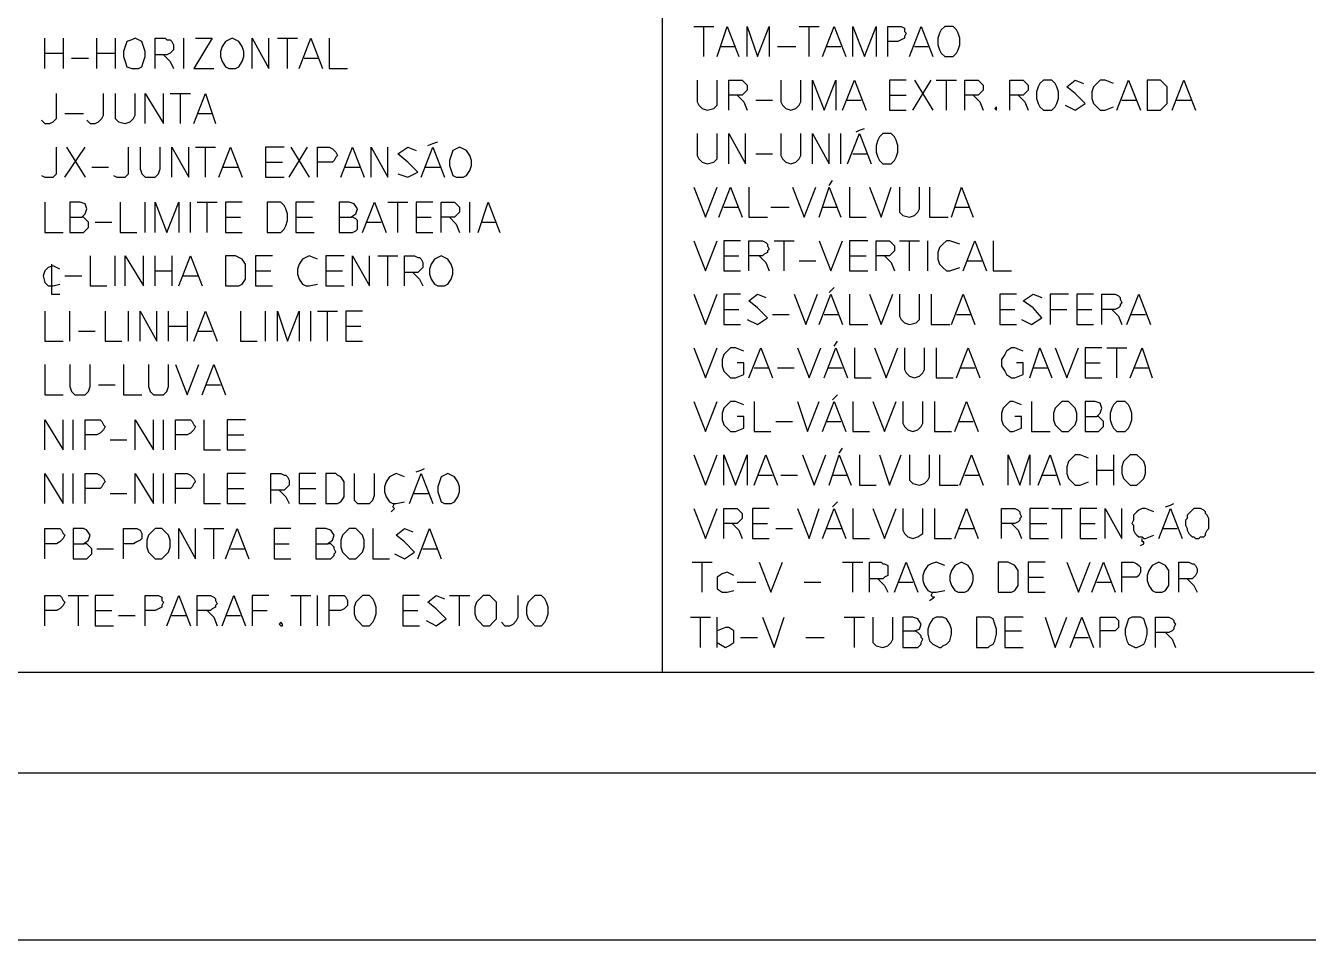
# Model space of a CAD drawing. Extents: x 0 to 608, y 0 to 422.
# Drawn here: x 65 to 141.6, y 0 to 54.7 of the extents above; entities that cross this region are included whole.
import ezdxf

# ---------------------------------------------------------------- set-up
doc = ezdxf.new("R2010")
doc.units = 0
doc.header["$MEASUREMENT"] = 0
doc.layers.add('GT_1', color=7, linetype='Continuous')

msp = doc.modelspace()

# ---------------------------------------------------------------- linework, layer by layer
at = {"linetype": 'Continuous'}
msp.add_line((592.85, 0), (2.13, 0), dxfattribs=at)
at = {"layer": 'GT_1', "flags": 128}
for points in [[(25, 10), (583.8, 10), (583.8, 409.8)], [(103, 101), (103, 16)], [(104.9, 54.6), (106.1, 54.6)], [(105.5, 52.8), (105.5, 54.6)], [(106.3, 52.8), (106.9, 54.6), (107.6, 52.8)], [(108.1, 52.8), (108.1, 54.6), (108.7, 52.8), (109.4, 54.6), (109.4, 52.8)], [(111.2, 54.6), (112.4, 54.6)], [(111.8, 52.8), (111.8, 54.6)], [(112.6, 52.8), (113.3, 54.6), (114, 52.8)], [(114.4, 52.8), (114.4, 54.6), (115.1, 52.8), (115.8, 54.6), (115.8, 52.8)], [(116.5, 52.8), (116.5, 54.6), (117.1, 54.6), (117.2, 54.6), (117.3, 54.6), (117.5, 54.5), (117.5, 54.3), (117.6, 54.2), (117.5, 54), (117.5, 53.9), (117.3, 53.8), (117.1, 53.7), (116.5, 53.7)], [(117.8, 52.8), (118.5, 54.6), (119.2, 52.8)], [(120.3, 52.8), (120.4, 52.8), (120.6, 53), (120.7, 53.2), (120.8, 53.5), (120.8, 53.9), (120.7, 54.2), (120.6, 54.4), (120.4, 54.6), (120.2, 54.6), (119.9, 54.6), (119.7, 54.4), (119.6, 54.2), (119.5, 53.9), (119.5, 53.5), (119.6, 53.2), (119.7, 53), (119.9, 52.8), (120.2, 52.8), (120.3, 52.8)], [(66.1, 52.1), (66.1, 53.9)], [(67.2, 53.9), (67.2, 52.1)], [(69.2, 52.1), (69.2, 53.9)], [(70.3, 53.9), (70.3, 52.1)], [(71.6, 52.1), (71.7, 52.1), (71.9, 52.2), (72, 52.5), (72.1, 52.8), (72.1, 53.1), (72, 53.4), (71.9, 53.7), (71.7, 53.8), (71.5, 53.9), (71.3, 53.8), (71, 53.7), (70.9, 53.4), (70.8, 53.1), (70.8, 52.8), (70.9, 52.5), (71, 52.2), (71.3, 52.1), (71.5, 52.1), (71.6, 52.1)], [(72.7, 52.1), (72.7, 53.9), (73.3, 53.9), (73.4, 53.8), (73.6, 53.8), (73.7, 53.7), (73.8, 53.5), (73.8, 53.4), (73.8, 53.2), (73.7, 53.1), (73.6, 53), (73.4, 52.9), (73.3, 52.9), (72.7, 52.9)], [(74.4, 52.1), (74.4, 53.9)], [(75.1, 53.9), (76.1, 53.9), (75, 52.1), (76.2, 52.1)], [(77.4, 52.1), (77.5, 52.1), (77.7, 52.2), (77.9, 52.5), (78, 52.8), (78, 53.1), (77.9, 53.4), (77.7, 53.7), (77.5, 53.8), (77.3, 53.9), (77.1, 53.8), (76.9, 53.7), (76.7, 53.4), (76.6, 53.1), (76.6, 52.8), (76.7, 52.5), (76.9, 52.2), (77.1, 52.1), (77.3, 52.1), (77.4, 52.1)], [(78.5, 52.1), (78.5, 53.9), (79.5, 52.1), (79.5, 53.9)], [(80, 53.9), (81.2, 53.9)], [(80.6, 52.1), (80.6, 53.9)], [(81.3, 52.1), (82, 53.9), (82.7, 52.1)], [(83.1, 53.9), (83.1, 52.1), (84.2, 52.1)], [(66.1, 53), (67.2, 53)], [(69.2, 53), (70.3, 53)], [(106.5, 53.4), (107.4, 53.4)], [(109.9, 53.4), (111, 53.4)], [(112.8, 53.4), (113.7, 53.4)], [(118.1, 53.4), (119, 53.4)], [(67.7, 52.7), (68.7, 52.7)], [(73.2, 52.9), (73.6, 52.5), (73.8, 52.1)], [(81.6, 52.7), (82.5, 52.7)], [(105.1, 51.4), (105.1, 50.1), (105.2, 49.9), (105.4, 49.7), (105.7, 49.6), (106.1, 49.7), (106.3, 49.9), (106.3, 50.1), (106.3, 51.4)], [(107, 49.6), (107, 51.4), (107.6, 51.4), (107.7, 51.4), (107.8, 51.4), (107.9, 51.3), (108, 51.2), (108.1, 51.1), (108.1, 50.9), (108.1, 50.8), (108, 50.7), (107.9, 50.6), (107.8, 50.5), (107.6, 50.5), (107, 50.5)], [(110.1, 51.4), (110.1, 50.1), (110.2, 49.9), (110.4, 49.7), (110.7, 49.6), (111, 49.7), (111.2, 49.9), (111.3, 50.1), (111.3, 51.4)], [(112, 49.6), (112, 51.4), (112.7, 49.6), (113.4, 51.4), (113.4, 49.6)], [(113.8, 49.6), (114.5, 51.4), (115.2, 49.6)], [(117.6, 51.4), (116.6, 51.4), (116.6, 49.6), (117.6, 49.6)], [(118, 49.6), (119.1, 51.4)], [(118.1, 51.4), (119.2, 49.6)], [(119.4, 51.4), (120.6, 51.4)], [(120, 49.6), (120, 51.4)], [(121.1, 49.6), (121.1, 51.4), (121.7, 51.4), (121.9, 51.4), (122, 51.3), (122.1, 51.2), (122.2, 51.1), (122.2, 50.9), (122.2, 50.8), (122.1, 50.7), (122, 50.6), (121.9, 50.5), (121.7, 50.5), (121.1, 50.5)], [(123.8, 49.6), (123.8, 51.4), (124.4, 51.4), (124.5, 51.4), (124.6, 51.4), (124.7, 51.3), (124.8, 51.2), (124.9, 51.1), (124.9, 50.9), (124.9, 50.8), (124.8, 50.7), (124.7, 50.6), (124.6, 50.5), (124.4, 50.5), (123.8, 50.5)], [(126.1, 49.6), (126.3, 49.6), (126.5, 49.8), (126.6, 50), (126.7, 50.3), (126.7, 50.7), (126.6, 51), (126.5, 51.2), (126.3, 51.4), (126, 51.4), (125.8, 51.4), (125.6, 51.2), (125.5, 51), (125.4, 50.7), (125.4, 50.3), (125.5, 50), (125.6, 49.8), (125.8, 49.6), (126, 49.6), (126.1, 49.6)], [(127.1, 49.9), (127.7, 49.6), (128.3, 50), (127.7, 50.6), (127.2, 51), (127.7, 51.4), (128.2, 51.2)], [(130, 51.2), (129.5, 51.4), (129.2, 51.4), (129, 51.2), (128.8, 51), (128.7, 50.7), (128.7, 50.3), (128.8, 50), (129, 49.8), (129.2, 49.6), (129.5, 49.6), (130, 49.8)], [(130.2, 49.6), (130.9, 51.4), (131.6, 49.6)], [(132.7, 49.6), (132.8, 49.6), (133, 49.8), (133.2, 50), (133.2, 50.3), (133.2, 50.7), (133.2, 51), (133, 51.2), (132.8, 51.4), (132.6, 51.4), (132, 51.4), (132, 49.6), (132.6, 49.6), (132.7, 49.6)], [(133.5, 49.6), (134.2, 51.4), (134.9, 49.6)], [(65.9, 49), (66.1, 48.8), (66.4, 48.8), (66.6, 48.9), (66.8, 49.1), (66.8, 49.3), (66.8, 50.6)], [(68.6, 49), (68.8, 48.8), (69.1, 48.8), (69.3, 48.9), (69.5, 49.1), (69.6, 49.3), (69.6, 50.6)], [(70.3, 50.6), (70.3, 49.3), (70.3, 49.1), (70.5, 48.9), (70.9, 48.8), (71.2, 48.9), (71.4, 49.1), (71.5, 49.3), (71.5, 50.6)], [(72.1, 48.8), (72.1, 50.6), (73.2, 48.8), (73.2, 50.6)], [(73.6, 50.6), (74.8, 50.6)], [(74.2, 48.8), (74.2, 50.6)], [(75, 48.8), (75.7, 50.6), (76.3, 48.8)], [(107.5, 50.5), (107.9, 50.1), (108.1, 49.6)], [(108.6, 50.2), (109.6, 50.2)], [(114, 50.2), (114.9, 50.2)], [(116.6, 50.5), (117.6, 50.5)], [(121.6, 50.5), (122, 50.1), (122.2, 49.6)], [(124.3, 50.5), (124.7, 50.1), (124.9, 49.6)], [(130.5, 50.2), (131.4, 50.2)], [(133.7, 50.2), (134.7, 50.2)], [(67.3, 49.4), (68.4, 49.4)], [(75.2, 49.4), (76.1, 49.4)], [(123, 49.6), (123, 49.7), (123, 49.8), (122.9, 49.7), (123, 49.6)], [(114.6, 48.3), (114.8, 48.4), (115.1, 48.5)], [(89, 47.5), (89.3, 47.6), (89.6, 47.7)], [(105.1, 48.2), (105.1, 46.9), (105.2, 46.7), (105.4, 46.5), (105.7, 46.4), (106.1, 46.5), (106.3, 46.7), (106.3, 46.9), (106.3, 48.2)], [(107, 46.4), (107, 48.2), (108, 46.4), (108, 48.2)], [(110.1, 48.2), (110.1, 46.9), (110.2, 46.7), (110.4, 46.5), (110.7, 46.4), (111, 46.5), (111.2, 46.7), (111.3, 46.9), (111.3, 48.2)], [(112, 46.4), (112, 48.2), (113, 46.4), (113, 48.2)], [(113.7, 46.4), (113.7, 48.2)], [(114.1, 46.4), (114.8, 48.2), (115.5, 46.4)], [(116.5, 46.4), (116.7, 46.4), (116.9, 46.6), (117, 46.8), (117.1, 47.1), (117.1, 47.5), (117, 47.8), (116.9, 48), (116.7, 48.2), (116.4, 48.2), (116.2, 48.2), (116, 48), (115.9, 47.8), (115.8, 47.5), (115.8, 47.1), (115.9, 46.8), (116, 46.6), (116.2, 46.4), (116.4, 46.4), (116.5, 46.4)], [(65.9, 45.7), (66.1, 45.6), (66.4, 45.6), (66.6, 45.6), (66.8, 45.8), (66.8, 46.1), (66.8, 47.4)], [(67.3, 45.6), (68.5, 47.4)], [(67.4, 47.4), (68.5, 45.6)], [(70.2, 45.7), (70.4, 45.6), (70.6, 45.6), (70.9, 45.6), (71.1, 45.8), (71.1, 46.1), (71.1, 47.4)], [(71.8, 47.4), (71.8, 46.1), (71.9, 45.8), (72.1, 45.6), (72.4, 45.6), (72.7, 45.6), (72.9, 45.8), (73, 46.1), (73, 47.4)], [(73.7, 45.6), (73.7, 47.4), (74.7, 45.6), (74.7, 47.4)], [(75.1, 47.4), (76.3, 47.4)], [(75.7, 45.6), (75.7, 47.4)], [(76.5, 45.6), (77.2, 47.4), (77.9, 45.6)], [(80.4, 47.4), (79.3, 47.4), (79.3, 45.6), (80.4, 45.6)], [(80.7, 45.6), (81.8, 47.4)], [(80.8, 47.4), (81.9, 45.6)], [(82.4, 45.6), (82.4, 47.4), (83.1, 47.4), (83.3, 47.3), (83.4, 47.2), (83.5, 47.1), (83.6, 46.9), (83.5, 46.8), (83.4, 46.6), (83.3, 46.5), (83.1, 46.5), (82.4, 46.5)], [(83.8, 45.6), (84.5, 47.4), (85.2, 45.6)], [(85.6, 45.6), (85.6, 47.4), (86.6, 45.6), (86.6, 47.4)], [(87.2, 45.8), (87.8, 45.6), (88.4, 45.9), (87.8, 46.5), (87.2, 47), (87.8, 47.4), (88.3, 47.2)], [(88.6, 45.6), (89.3, 47.4), (90, 45.6)], [(91, 45.6), (91.1, 45.6), (91.3, 45.7), (91.5, 46), (91.6, 46.3), (91.6, 46.6), (91.5, 46.9), (91.3, 47.2), (91.1, 47.3), (90.9, 47.4), (90.7, 47.3), (90.5, 47.2), (90.4, 46.9), (90.3, 46.6), (90.3, 46.3), (90.4, 46), (90.5, 45.7), (90.7, 45.6), (90.9, 45.6), (91, 45.6)], [(108.6, 47), (109.6, 47)], [(114.4, 47), (115.3, 47)], [(68.9, 46.2), (69.9, 46.2)], [(76.7, 46.2), (77.7, 46.2)], [(79.3, 46.5), (80.3, 46.5)], [(84, 46.2), (85, 46.2)], [(88.8, 46.2), (89.8, 46.2)], [(113, 45.1), (113.2, 45.4)], [(104.9, 45), (105.6, 43.2), (106.3, 45)], [(106.4, 43.2), (107.1, 45), (107.8, 43.2)], [(108.2, 45), (108.2, 43.2), (109.3, 43.2)], [(110.8, 45), (111.5, 43.2), (112.2, 45)], [(112.4, 43.2), (113, 45), (113.7, 43.2)], [(114.2, 45), (114.2, 43.2), (115.2, 43.2)], [(115.4, 45), (116.1, 43.2), (116.7, 45)], [(117.2, 45), (117.2, 43.7), (117.2, 43.5), (117.4, 43.3), (117.8, 43.2), (118.1, 43.3), (118.3, 43.5), (118.4, 43.7), (118.4, 45)], [(119, 45), (119, 43.2), (120.1, 43.2)], [(120.3, 43.2), (120.9, 45), (121.6, 43.2)], [(66.1, 44.1), (66.1, 42.3), (67.2, 42.3)], [(67.6, 43.2), (68.3, 43.2), (68.5, 43.4), (68.6, 43.7), (68.5, 44), (68.2, 44.1), (67.6, 44.1), (67.6, 42.3), (68.3, 42.3), (68.4, 42.3), (68.5, 42.4), (68.6, 42.5), (68.7, 42.6), (68.7, 42.7), (68.7, 42.9), (68.6, 43), (68.5, 43.1), (68.4, 43.2), (68.3, 43.2)], [(70.6, 44.1), (70.6, 42.3), (71.6, 42.3)], [(72.1, 42.3), (72.1, 44.1)], [(72.7, 42.3), (72.7, 44.1), (73.4, 42.3), (74.1, 44.1), (74.1, 42.3)], [(74.8, 42.3), (74.8, 44.1)], [(75.2, 44.1), (76.4, 44.1)], [(75.8, 42.3), (75.8, 44.1)], [(77.9, 44.1), (76.9, 44.1), (76.9, 42.3), (77.9, 42.3)], [(80.1, 42.3), (80.2, 42.3), (80.4, 42.5), (80.5, 42.7), (80.6, 43), (80.6, 43.4), (80.5, 43.7), (80.4, 43.9), (80.2, 44.1), (80, 44.1), (79.4, 44.1), (79.4, 42.3), (80, 42.3), (80.1, 42.3)], [(82.2, 44.1), (81.1, 44.1), (81.1, 42.3), (82.2, 42.3)], [(83.7, 43.2), (84.4, 43.2), (84.7, 43.4), (84.8, 43.7), (84.6, 44), (84.3, 44.1), (83.7, 44.1), (83.7, 42.3), (84.4, 42.3), (84.5, 42.3), (84.7, 42.4), (84.8, 42.5), (84.8, 42.6), (84.8, 42.7), (84.8, 42.9), (84.8, 43), (84.7, 43.1), (84.5, 43.2), (84.4, 43.2)], [(85.1, 42.3), (85.8, 44.1), (86.5, 42.3)], [(86.6, 44.1), (87.8, 44.1)], [(87.2, 42.3), (87.2, 44.1)], [(89.3, 44.1), (88.3, 44.1), (88.3, 42.3), (89.3, 42.3)], [(89.8, 42.3), (89.8, 44.1), (90.4, 44.1), (90.5, 44.1), (90.6, 44.1), (90.7, 44), (90.8, 43.9), (90.9, 43.8), (90.9, 43.6), (90.9, 43.5), (90.8, 43.4), (90.7, 43.3), (90.6, 43.2), (90.4, 43.2), (89.8, 43.2)], [(91.5, 42.3), (91.5, 44.1)], [(92, 42.3), (92.6, 44.1), (93.3, 42.3)], [(106.7, 43.8), (107.6, 43.8)], [(109.5, 43.8), (110.6, 43.8)], [(112.6, 43.8), (113.5, 43.8)], [(120.5, 43.8), (121.4, 43.8)], [(76.9, 43.2), (77.8, 43.2)], [(81.1, 43.2), (82.1, 43.2)], [(88.3, 43.2), (89.2, 43.2)], [(90.3, 43.2), (90.7, 42.8), (90.9, 42.3)], [(69.1, 42.9), (70.1, 42.9)], [(85.3, 42.9), (86.2, 42.9)], [(92.2, 42.9), (93.1, 42.9)], [(104.9, 41.8), (105.6, 40), (106.3, 41.8)], [(107.7, 41.8), (106.7, 41.8), (106.7, 40), (107.7, 40)], [(108.2, 40), (108.2, 41.8), (108.9, 41.8), (109, 41.8), (109.2, 41.7), (109.3, 41.6), (109.3, 41.5), (109.4, 41.3), (109.3, 41.2), (109.3, 41.1), (109.1, 41), (109, 40.9), (108.9, 40.9), (108.2, 40.9)], [(109.7, 41.8), (110.9, 41.8)], [(110.3, 40), (110.3, 41.8)], [(112.4, 41.8), (113.1, 40), (113.8, 41.8)], [(115.3, 41.8), (114.2, 41.8), (114.2, 40), (115.3, 40)], [(115.8, 40), (115.8, 41.8), (116.4, 41.8), (116.6, 41.8), (116.7, 41.7), (116.8, 41.6), (116.9, 41.5), (116.9, 41.3), (116.9, 41.2), (116.8, 41.1), (116.7, 41), (116.6, 40.9), (116.4, 40.9), (115.8, 40.9)], [(117.2, 41.8), (118.4, 41.8)], [(117.8, 40), (117.8, 41.8)], [(118.9, 40), (118.9, 41.8)], [(120.8, 41.6), (120.2, 41.8), (120, 41.8), (119.8, 41.6), (119.6, 41.4), (119.5, 41.1), (119.5, 40.7), (119.6, 40.4), (119.8, 40.2), (120, 40), (120.2, 40), (120.8, 40.2)], [(121, 40), (121.7, 41.8), (122.4, 40)], [(122.8, 41.8), (122.8, 40), (123.9, 40)], [(68.8, 40.9), (68.8, 39.1), (69.8, 39.1)], [(70.3, 39.1), (70.3, 40.9)], [(70.9, 39.1), (70.9, 40.9), (72, 39.1), (72, 40.9)], [(72.7, 39.1), (72.7, 40.9)], [(73.7, 40.9), (73.7, 39.1)], [(74.1, 39.1), (74.8, 40.9), (75.5, 39.1)], [(77.6, 39.1), (77.7, 39.1), (77.9, 39.2), (78.1, 39.5), (78.1, 39.8), (78.1, 40.1), (78.1, 40.4), (77.9, 40.7), (77.7, 40.8), (77.5, 40.9), (76.9, 40.9), (76.9, 39.1), (77.5, 39.1), (77.6, 39.1)], [(79.7, 40.9), (78.7, 40.9), (78.7, 39.1), (79.7, 39.1)], [(82.4, 40.7), (81.9, 40.9), (81.7, 40.8), (81.5, 40.7), (81.3, 40.4), (81.2, 40.1), (81.2, 39.8), (81.3, 39.5), (81.5, 39.2), (81.7, 39.1), (81.9, 39.1), (82.4, 39.2)], [(84, 40.9), (82.9, 40.9), (82.9, 39.1), (84, 39.1)], [(84.5, 39.1), (84.5, 40.9), (85.5, 39.1), (85.5, 40.9)], [(86, 40.9), (87.2, 40.9)], [(86.6, 39.1), (86.6, 40.9)], [(87.6, 39.1), (87.6, 40.9), (88.2, 40.9), (88.4, 40.8), (88.5, 40.8), (88.6, 40.7), (88.7, 40.5), (88.7, 40.4), (88.7, 40.2), (88.6, 40.1), (88.5, 40), (88.4, 39.9), (88.2, 39.9), (87.6, 39.9)], [(89.9, 39.1), (90, 39.1), (90.2, 39.2), (90.4, 39.5), (90.5, 39.8), (90.5, 40.1), (90.4, 40.4), (90.2, 40.7), (90, 40.8), (89.8, 40.9), (89.6, 40.8), (89.4, 40.7), (89.2, 40.4), (89.1, 40.1), (89.1, 39.8), (89.2, 39.5), (89.4, 39.2), (89.6, 39.1), (89.8, 39.1), (89.9, 39.1)], [(106.7, 40.9), (107.6, 40.9)], [(108.8, 40.9), (109.2, 40.5), (109.4, 40)], [(114.2, 40.9), (115.2, 40.9)], [(116.3, 40.9), (116.7, 40.5), (116.9, 40)], [(67, 40.1), (66.6, 40.3), (66.3, 40.2), (66.1, 40), (66, 39.7), (66.1, 39.3), (66.3, 39.1), (66.6, 39.1), (67, 39.2)], [(66.5, 40.4), (66.5, 38.6), (67, 38.6)], [(72.7, 40), (73.7, 40)], [(78.7, 40), (79.6, 40)], [(82.9, 40), (83.9, 40)], [(88.1, 39.9), (88.5, 39.5), (88.7, 39.1)], [(111.2, 40.6), (112.2, 40.6)], [(121.2, 40.6), (122.2, 40.6)], [(67.3, 39.7), (68.3, 39.7)], [(74.3, 39.7), (75.3, 39.7)], [(104.9, 38.6), (105.6, 36.8), (106.3, 38.6)], [(107.7, 38.6), (106.7, 38.6), (106.7, 36.8), (107.7, 36.8)], [(108.1, 37.1), (108.7, 36.8), (109.3, 37.2), (108.7, 37.8), (108.2, 38.2), (108.7, 38.6), (109.2, 38.4)], [(110.9, 38.6), (111.6, 36.8), (112.3, 38.6)], [(112.4, 36.8), (113.1, 38.6), (113.8, 36.8)], [(113, 38.7), (113.3, 39)], [(114.2, 38.6), (114.2, 36.8), (115.3, 36.8)], [(115.4, 38.6), (116.1, 36.8), (116.8, 38.6)], [(117.2, 38.6), (117.2, 37.3), (117.3, 37.1), (117.5, 36.9), (117.8, 36.8), (118.2, 36.9), (118.4, 37.1), (118.4, 37.3), (118.4, 38.6)], [(119.1, 38.6), (119.1, 36.8), (120.2, 36.8)], [(120.3, 36.8), (121, 38.6), (121.7, 36.8)], [(124.2, 38.6), (123.2, 38.6), (123.2, 36.8), (124.2, 36.8)], [(124.5, 37.1), (125.1, 36.8), (125.7, 37.2), (125.2, 37.8), (124.6, 38.2), (125.2, 38.6), (125.7, 38.4)], [(127.3, 38.6), (126.2, 38.6), (126.2, 36.8)], [(128.8, 38.6), (127.8, 38.6), (127.8, 36.8), (128.8, 36.8)], [(129.3, 36.8), (129.3, 38.6), (130, 38.6), (130.1, 38.6), (130.3, 38.5), (130.4, 38.4), (130.4, 38.3), (130.5, 38.1), (130.4, 38), (130.4, 37.9), (130.3, 37.8), (130.1, 37.7), (130, 37.7), (129.3, 37.7)], [(130.8, 36.8), (131.5, 38.6), (132.2, 36.8)], [(66.1, 37.6), (66.1, 35.8), (67.2, 35.8)], [(67.6, 35.8), (67.6, 37.6)], [(69.7, 37.6), (69.7, 35.8), (70.7, 35.8)], [(71.1, 35.8), (71.1, 37.6)], [(71.8, 35.8), (71.8, 37.6), (72.8, 35.8), (72.8, 37.6)], [(73.5, 35.8), (73.5, 37.6)], [(74.6, 37.6), (74.6, 35.8)], [(75, 35.8), (75.7, 37.6), (76.4, 35.8)], [(77.8, 37.6), (77.8, 35.8), (78.8, 35.8)], [(79.3, 35.8), (79.3, 37.6)], [(80, 35.8), (80, 37.6), (80.6, 35.8), (81.3, 37.6), (81.3, 35.8)], [(82, 35.8), (82, 37.6)], [(82.4, 37.6), (83.6, 37.6)], [(83, 35.8), (83, 37.6)], [(85.1, 37.6), (84.1, 37.6), (84.1, 35.8), (85.1, 35.8)], [(106.7, 37.7), (107.6, 37.7)], [(123.2, 37.7), (124.1, 37.7)], [(126.2, 37.7), (127.2, 37.7)], [(127.8, 37.7), (128.7, 37.7)], [(129.9, 37.7), (130.3, 37.3), (130.5, 36.8)], [(109.6, 37.4), (110.6, 37.4)], [(112.7, 37.4), (113.6, 37.4)], [(120.6, 37.4), (121.5, 37.4)], [(131, 37.4), (131.9, 37.4)], [(68.1, 36.4), (69.1, 36.4)], [(73.5, 36.7), (74.6, 36.7)], [(75.2, 36.4), (76.1, 36.4)], [(84.1, 36.7), (85, 36.7)], [(104.9, 35.4), (105.6, 33.6), (106.3, 35.4)], [(107.9, 35.2), (107.4, 35.4), (107.1, 35.4), (106.9, 35.2), (106.7, 35), (106.6, 34.7), (106.6, 34.3), (106.7, 34), (106.9, 33.8), (107.1, 33.6), (107.4, 33.6), (107.9, 33.8), (107.9, 34.5), (107.5, 34.5)], [(108.2, 33.6), (108.9, 35.4), (109.6, 33.6)], [(111.1, 35.4), (111.8, 33.6), (112.5, 35.4)], [(112.7, 33.6), (113.4, 35.4), (114.1, 33.6)], [(113.3, 35.5), (113.5, 35.8)], [(114.5, 35.4), (114.5, 33.6), (115.5, 33.6)], [(115.7, 35.4), (116.4, 33.6), (117.1, 35.4)], [(117.5, 35.4), (117.5, 34.1), (117.6, 33.9), (117.8, 33.7), (118.1, 33.6), (118.4, 33.7), (118.6, 33.9), (118.7, 34.1), (118.7, 35.4)], [(119.4, 35.4), (119.4, 33.6), (120.4, 33.6)], [(120.6, 33.6), (121.3, 35.4), (122, 33.6)], [(124.6, 35.2), (124.1, 35.4), (123.9, 35.4), (123.6, 35.2), (123.5, 35), (123.3, 34.7), (123.3, 34.3), (123.5, 34), (123.6, 33.8), (123.9, 33.6), (124.1, 33.6), (124.6, 33.8), (124.6, 34.5), (124.2, 34.5)], [(125, 33.6), (125.6, 35.4), (126.3, 33.6)], [(126.5, 35.4), (127.2, 33.6), (127.9, 35.4)], [(129.3, 35.4), (128.3, 35.4), (128.3, 33.6), (129.3, 33.6)], [(129.6, 35.4), (130.8, 35.4)], [(130.2, 33.6), (130.2, 35.4)], [(131, 33.6), (131.7, 35.4), (132.3, 33.6)], [(66.1, 34.4), (66.1, 32.6), (67.2, 32.6)], [(67.6, 34.4), (67.6, 33.1), (67.7, 32.8), (67.9, 32.6), (68.2, 32.6), (68.5, 32.6), (68.7, 32.8), (68.8, 33.1), (68.8, 34.4)], [(70.8, 34.4), (70.8, 32.6), (71.9, 32.6)], [(72.3, 34.4), (72.3, 33.1), (72.4, 32.8), (72.6, 32.6), (72.9, 32.6), (73.2, 32.6), (73.4, 32.8), (73.5, 33.1), (73.5, 34.4)], [(73.9, 34.4), (74.6, 32.6), (75.3, 34.4)], [(75.5, 32.6), (76.2, 34.4), (76.9, 32.6)], [(108.5, 34.2), (109.4, 34.2)], [(109.9, 34.2), (110.9, 34.2)], [(112.9, 34.2), (113.8, 34.2)], [(120.8, 34.2), (121.7, 34.2)], [(125.2, 34.2), (126.1, 34.2)], [(128.3, 34.5), (129.2, 34.5)], [(131.2, 34.2), (132.1, 34.2)], [(69.3, 33.2), (70.3, 33.2)], [(75.7, 33.2), (76.6, 33.2)], [(113.2, 32.3), (113.5, 32.6)], [(104.9, 32.2), (105.6, 30.4), (106.3, 32.2)], [(107.9, 32), (107.4, 32.2), (107.1, 32.2), (106.9, 32), (106.7, 31.8), (106.6, 31.5), (106.6, 31.1), (106.7, 30.8), (106.9, 30.6), (107.1, 30.4), (107.4, 30.4), (107.9, 30.6), (107.9, 31.3), (107.5, 31.3)], [(108.5, 32.2), (108.5, 30.4), (109.5, 30.4)], [(111.1, 32.2), (111.7, 30.4), (112.4, 32.2)], [(112.6, 30.4), (113.3, 32.2), (114, 30.4)], [(114.4, 32.2), (114.4, 30.4), (115.4, 30.4)], [(115.6, 32.2), (116.3, 30.4), (117, 32.2)], [(117.4, 32.2), (117.4, 30.9), (117.5, 30.7), (117.7, 30.5), (118, 30.4), (118.3, 30.5), (118.5, 30.7), (118.6, 30.9), (118.6, 32.2)], [(119.3, 32.2), (119.3, 30.4), (120.3, 30.4)], [(120.5, 30.4), (121.2, 32.2), (121.9, 30.4)], [(124.5, 32), (124, 32.2), (123.8, 32.2), (123.6, 32), (123.4, 31.8), (123.3, 31.5), (123.3, 31.1), (123.4, 30.8), (123.6, 30.6), (123.8, 30.4), (124, 30.4), (124.5, 30.6), (124.5, 31.3), (124.1, 31.3)], [(125.1, 32.2), (125.1, 30.4), (126.2, 30.4)], [(127.2, 30.4), (127.3, 30.4), (127.5, 30.6), (127.7, 30.8), (127.8, 31.1), (127.8, 31.5), (127.7, 31.8), (127.5, 32), (127.3, 32.2), (127.1, 32.2), (126.9, 32.2), (126.7, 32), (126.5, 31.8), (126.4, 31.5), (126.4, 31.1), (126.5, 30.8), (126.7, 30.6), (126.9, 30.4), (127.1, 30.4), (127.2, 30.4)], [(128.3, 31.3), (129, 31.3), (129.2, 31.5), (129.3, 31.8), (129.2, 32.1), (128.9, 32.2), (128.3, 32.2), (128.3, 30.4), (129, 30.4), (129.1, 30.4), (129.2, 30.5), (129.3, 30.6), (129.4, 30.7), (129.4, 30.8), (129.4, 31), (129.3, 31.1), (129.2, 31.2), (129.1, 31.3), (129, 31.3)], [(130.5, 30.4), (130.7, 30.4), (130.9, 30.6), (131, 30.8), (131.1, 31.1), (131.1, 31.5), (131, 31.8), (130.9, 32), (130.7, 32.2), (130.4, 32.2), (130.2, 32.2), (130, 32), (129.9, 31.8), (129.8, 31.5), (129.8, 31.1), (129.9, 30.8), (130, 30.6), (130.2, 30.4), (130.4, 30.4), (130.5, 30.4)], [(66.1, 29.3), (66.1, 31.1), (67.2, 29.3), (67.2, 31.1)], [(67.8, 29.3), (67.8, 31.1)], [(68.5, 29.3), (68.5, 31.1), (69.2, 31.1), (69.4, 31.1), (69.5, 31), (69.6, 30.8), (69.7, 30.7), (69.6, 30.5), (69.5, 30.4), (69.4, 30.3), (69.2, 30.2), (68.5, 30.2)], [(71.5, 29.3), (71.5, 31.1), (72.6, 29.3), (72.6, 31.1)], [(73.2, 29.3), (73.2, 31.1)], [(73.9, 29.3), (73.9, 31.1), (74.6, 31.1), (74.8, 31.1), (74.9, 31), (75, 30.8), (75.1, 30.7), (75, 30.5), (74.9, 30.4), (74.8, 30.3), (74.6, 30.2), (73.9, 30.2)], [(75.6, 31.1), (75.6, 29.3), (76.6, 29.3)], [(78.1, 31.1), (77, 31.1), (77, 29.3), (78.1, 29.3)], [(109.8, 31), (110.8, 31)], [(112.8, 31), (113.7, 31)], [(120.7, 31), (121.6, 31)], [(77, 30.2), (78, 30.2)], [(70, 29.9), (71, 29.9)], [(113.6, 29.1), (113.8, 29.4)], [(104.9, 29), (105.6, 27.2), (106.3, 29)], [(106.7, 27.2), (106.7, 29), (107.4, 27.2), (108.1, 29), (108.1, 27.2)], [(108.5, 27.2), (109.2, 29), (109.9, 27.2)], [(111.4, 29), (112.1, 27.2), (112.8, 29)], [(113, 27.2), (113.6, 29), (114.3, 27.2)], [(114.8, 29), (114.8, 27.2), (115.8, 27.2)], [(116, 29), (116.6, 27.2), (117.3, 29)], [(117.8, 29), (117.8, 27.7), (117.8, 27.5), (118, 27.3), (118.4, 27.2), (118.7, 27.3), (118.9, 27.5), (119, 27.7), (119, 29)], [(119.6, 29), (119.6, 27.2), (120.7, 27.2)], [(120.8, 27.2), (121.5, 29), (122.2, 27.2)], [(123.7, 27.2), (123.7, 29), (124.4, 27.2), (125, 29), (125, 27.2)], [(125.5, 27.2), (126.2, 29), (126.8, 27.2)], [(128.5, 28.8), (128, 29), (127.7, 29), (127.5, 28.8), (127.3, 28.6), (127.2, 28.3), (127.2, 27.9), (127.3, 27.6), (127.5, 27.4), (127.7, 27.2), (128, 27.2), (128.5, 27.4)], [(129, 27.2), (129, 29)], [(130, 29), (130, 27.2)], [(131.3, 27.2), (131.4, 27.2), (131.6, 27.4), (131.8, 27.6), (131.9, 27.9), (131.9, 28.3), (131.8, 28.6), (131.6, 28.8), (131.4, 29), (131.2, 29), (131, 29), (130.8, 28.8), (130.6, 28.6), (130.5, 28.3), (130.5, 27.9), (130.6, 27.6), (130.8, 27.4), (131, 27.2), (131.2, 27.2), (131.3, 27.2)], [(66.1, 26.1), (66.1, 27.9), (67.2, 26.1), (67.2, 27.9)], [(67.8, 26.1), (67.8, 27.9)], [(68.5, 26.1), (68.5, 27.9), (69.2, 27.9), (69.4, 27.8), (69.5, 27.7), (69.6, 27.6), (69.7, 27.4), (69.6, 27.3), (69.5, 27.1), (69.4, 27), (69.2, 27), (68.5, 27)], [(71.5, 26.1), (71.5, 27.9), (72.6, 26.1), (72.6, 27.9)], [(73.2, 26.1), (73.2, 27.9)], [(73.9, 26.1), (73.9, 27.9), (74.6, 27.9), (74.8, 27.8), (74.9, 27.7), (75, 27.6), (75.1, 27.4), (75, 27.3), (74.9, 27.1), (74.8, 27), (74.6, 27), (73.9, 27)], [(75.6, 27.9), (75.6, 26.1), (76.6, 26.1)], [(78.1, 27.9), (77, 27.9), (77, 26.1), (78.1, 26.1)], [(79.6, 26.1), (79.6, 27.9), (80.2, 27.9), (80.4, 27.8), (80.5, 27.8), (80.6, 27.7), (80.7, 27.5), (80.7, 27.4), (80.7, 27.2), (80.6, 27.1), (80.5, 27), (80.4, 26.9), (80.2, 26.9), (79.6, 26.9)], [(82.3, 27.9), (81.3, 27.9), (81.3, 26.1), (82.3, 26.1)], [(83.6, 26.1), (83.8, 26.2), (84, 26.5), (84, 26.8), (84, 27.1), (84, 27.4), (83.8, 27.7), (83.6, 27.8), (83.5, 27.9), (82.9, 27.9), (82.9, 26.1), (83.5, 26.1), (83.6, 26.1)], [(84.6, 27.9), (84.6, 26.6), (84.6, 26.3), (84.8, 26.1), (85.2, 26.1), (85.5, 26.1), (85.7, 26.3), (85.8, 26.6), (85.8, 27.9)], [(87.6, 27.7), (87.1, 27.9), (86.9, 27.8), (86.7, 27.7), (86.5, 27.4), (86.4, 27.1), (86.4, 26.8), (86.5, 26.5), (86.7, 26.2), (86.9, 26.1), (87.1, 26.1), (87.6, 26.2)], [(87.9, 26.1), (88.6, 27.9), (89.3, 26.1)], [(88.3, 28), (88.6, 28.1), (88.8, 28.2)], [(90.3, 26.1), (90.4, 26.1), (90.6, 26.2), (90.8, 26.5), (90.9, 26.8), (90.9, 27.1), (90.8, 27.4), (90.6, 27.7), (90.4, 27.8), (90.2, 27.9), (90, 27.8), (89.8, 27.7), (89.7, 27.4), (89.6, 27.1), (89.6, 26.8), (89.7, 26.5), (89.8, 26.2), (90, 26.1), (90.2, 26.1), (90.3, 26.1)], [(108.7, 27.8), (109.6, 27.8)], [(110.1, 27.8), (111.1, 27.8)], [(113.2, 27.8), (114.1, 27.8)], [(121.1, 27.8), (122, 27.8)], [(125.7, 27.8), (126.6, 27.8)], [(129, 28.1), (130, 28.1)], [(77, 27), (78, 27)], [(80.1, 26.9), (80.5, 26.5), (80.7, 26.1)], [(81.3, 27), (82.3, 27)], [(70, 26.7), (71, 26.7)], [(86.8, 25.6), (87, 25.8), (86.9, 25.9), (87, 26.1)], [(88.1, 26.7), (89.1, 26.7)], [(113.2, 25.9), (113.5, 26.2)], [(133.1, 25.9), (133.4, 26), (133.6, 26.1)], [(104.9, 25.8), (105.6, 24), (106.3, 25.8)], [(106.7, 24), (106.7, 25.8), (107.3, 25.8), (107.5, 25.8), (107.6, 25.7), (107.7, 25.6), (107.8, 25.5), (107.8, 25.3), (107.8, 25.2), (107.7, 25.1), (107.6, 25), (107.5, 24.9), (107.3, 24.9), (106.7, 24.9)], [(109.4, 25.8), (108.4, 25.8), (108.4, 24), (109.4, 24)], [(111.1, 25.8), (111.8, 24), (112.4, 25.8)], [(112.6, 24), (113.3, 25.8), (114, 24)], [(114.4, 25.8), (114.4, 24), (115.4, 24)], [(115.6, 25.8), (116.3, 24), (117, 25.8)], [(117.4, 25.8), (117.4, 24.5), (117.5, 24.3), (117.7, 24.1), (118, 24), (118.3, 24.1), (118.6, 24.3), (118.6, 24.5), (118.6, 25.8)], [(119.3, 25.8), (119.3, 24), (120.3, 24)], [(120.5, 24), (121.2, 25.8), (121.9, 24)], [(123.3, 24), (123.3, 25.8), (124, 25.8), (124.1, 25.8), (124.3, 25.7), (124.4, 25.6), (124.4, 25.5), (124.5, 25.3), (124.4, 25.2), (124.4, 25.1), (124.3, 25), (124.1, 24.9), (124, 24.9), (123.3, 24.9)], [(126.1, 25.8), (125, 25.8), (125, 24), (126.1, 24)], [(126.3, 25.8), (127.5, 25.8)], [(126.9, 24), (126.9, 25.8)], [(129, 25.8), (128, 25.8), (128, 24), (129, 24)], [(129.5, 24), (129.5, 25.8), (130.5, 24), (130.5, 25.8)], [(132.4, 25.6), (131.9, 25.8), (131.8, 25.8), (131.7, 25.8), (131.5, 25.7), (131.4, 25.6), (131.3, 25.5), (131.2, 25.4), (131.2, 25.2), (131.2, 25.1), (131.1, 24.9), (131.2, 24.8), (131.2, 24.6), (131.2, 24.5), (131.3, 24.3), (131.4, 24.2), (131.5, 24.1), (131.7, 24.1), (131.8, 24), (131.9, 24), (132.4, 24.2)], [(132.7, 24), (133.4, 25.8), (134.1, 24)], [(135, 24), (135.1, 24), (135.2, 24.1), (135.4, 24.1), (135.5, 24.2), (135.5, 24.3), (135.6, 24.5), (135.7, 24.6), (135.7, 24.8), (135.7, 24.9), (135.7, 25.1), (135.7, 25.2), (135.6, 25.4), (135.5, 25.5), (135.5, 25.6), (135.4, 25.7), (135.2, 25.8), (135.1, 25.8), (135, 25.8), (134.9, 25.8), (134.8, 25.8), (134.7, 25.7), (134.6, 25.6), (134.5, 25.5), (134.4, 25.4), (134.4, 25.2), (134.3, 25.1), (134.3, 24.9), (134.3, 24.8), (134.4, 24.6), (134.4, 24.5), (134.5, 24.3), (134.6, 24.2), (134.7, 24.1), (134.8, 24.1), (134.9, 24), (135, 24)], [(66.1, 22.8), (66.1, 24.6), (66.8, 24.6), (67, 24.6), (67.1, 24.5), (67.2, 24.3), (67.3, 24.2), (67.2, 24), (67.1, 23.9), (67, 23.8), (66.8, 23.7), (66.1, 23.7)], [(67.8, 23.7), (68.4, 23.7), (68.7, 23.9), (68.8, 24.2), (68.6, 24.5), (68.4, 24.6), (67.8, 24.6), (67.8, 22.8), (68.4, 22.8), (68.5, 22.8), (68.6, 22.8), (68.7, 22.9), (68.8, 23), (68.9, 23.1), (68.9, 23.2), (68.9, 23.4), (68.8, 23.5), (68.7, 23.6), (68.6, 23.7), (68.4, 23.7)], [(70.8, 22.8), (70.8, 24.6), (71.4, 24.6), (71.5, 24.6), (71.6, 24.6), (71.8, 24.5), (71.9, 24.3), (71.9, 24.2), (71.9, 24), (71.8, 23.9), (71.6, 23.8), (71.4, 23.7), (70.8, 23.7)], [(73, 22.8), (73.1, 22.8), (73.3, 23), (73.5, 23.2), (73.6, 23.5), (73.6, 23.9), (73.5, 24.2), (73.3, 24.4), (73.1, 24.6), (72.9, 24.6), (72.7, 24.6), (72.5, 24.4), (72.3, 24.2), (72.2, 23.9), (72.2, 23.5), (72.3, 23.2), (72.5, 23), (72.7, 22.8), (72.9, 22.8), (73, 22.8)], [(74.1, 22.8), (74.1, 24.6), (75.1, 22.8), (75.1, 24.6)], [(75.6, 24.6), (76.8, 24.6)], [(76.2, 22.8), (76.2, 24.6)], [(76.9, 22.8), (77.6, 24.6), (78.3, 22.8)], [(80.8, 24.6), (79.8, 24.6), (79.8, 22.8), (80.8, 22.8)], [(82.3, 23.7), (83, 23.7), (83.3, 23.9), (83.4, 24.2), (83.2, 24.5), (82.9, 24.6), (82.3, 24.6), (82.3, 22.8), (83, 22.8), (83.2, 22.8), (83.3, 22.9), (83.4, 23), (83.4, 23.1), (83.5, 23.2), (83.4, 23.4), (83.4, 23.5), (83.3, 23.6), (83.2, 23.7), (83, 23.7)], [(84.6, 22.8), (84.7, 22.8), (84.9, 23), (85.1, 23.2), (85.2, 23.5), (85.2, 23.9), (85.1, 24.2), (84.9, 24.4), (84.7, 24.6), (84.5, 24.6), (84.3, 24.6), (84.1, 24.4), (83.9, 24.2), (83.8, 23.9), (83.8, 23.5), (83.9, 23.2), (84.1, 23), (84.3, 22.8), (84.5, 22.8), (84.6, 22.8)], [(85.7, 24.6), (85.7, 22.8), (86.7, 22.8)], [(87, 23.1), (87.6, 22.8), (88.2, 23.2), (87.6, 23.8), (87.1, 24.2), (87.6, 24.6), (88.1, 24.4)], [(88.4, 22.8), (89.1, 24.6), (89.8, 22.8)], [(107.2, 24.9), (107.6, 24.5), (107.8, 24)], [(108.4, 24.9), (109.3, 24.9)], [(109.8, 24.6), (110.8, 24.6)], [(112.8, 24.6), (113.8, 24.6)], [(120.7, 24.6), (121.7, 24.6)], [(123.9, 24.9), (124.3, 24.5), (124.5, 24)], [(125, 24.9), (126, 24.9)], [(128, 24.9), (128.9, 24.9)], [(132.9, 24.6), (133.8, 24.6)], [(131.6, 23.6), (131.8, 23.7), (131.8, 23.8), (131.7, 23.8), (131.7, 24)], [(69.2, 23.4), (70.2, 23.4)], [(77.2, 23.4), (78.1, 23.4)], [(79.8, 23.7), (80.7, 23.7)], [(88.7, 23.4), (89.6, 23.4)], [(104.8, 22.6), (106, 22.6)], [(105.4, 20.8), (105.4, 22.6)], [(108.8, 22.6), (109.5, 20.8), (110.2, 22.6)], [(113.8, 22.6), (115, 22.6)], [(114.4, 20.8), (114.4, 22.6)], [(115.4, 20.8), (115.4, 22.6), (116.1, 22.6), (116.2, 22.5), (116.3, 22.5), (116.5, 22.4), (116.5, 22.2), (116.5, 22.1), (116.5, 22), (116.5, 21.8), (116.3, 21.7), (116.2, 21.6), (116.1, 21.6), (115.4, 21.6)], [(116.9, 20.8), (117.6, 22.6), (118.3, 20.8)], [(119.9, 22.4), (119.4, 22.6), (119.1, 22.5), (118.9, 22.4), (118.7, 22.1), (118.6, 21.8), (118.6, 21.5), (118.7, 21.2), (118.9, 20.9), (119.1, 20.8), (119.4, 20.8), (119.9, 20.9)], [(121, 20.8), (121.1, 20.8), (121.3, 20.9), (121.5, 21.2), (121.6, 21.5), (121.6, 21.8), (121.5, 22.1), (121.3, 22.4), (121.1, 22.5), (120.9, 22.6), (120.7, 22.5), (120.5, 22.4), (120.3, 22.1), (120.2, 21.8), (120.2, 21.5), (120.3, 21.2), (120.5, 20.9), (120.7, 20.8), (120.9, 20.8), (121, 20.8)], [(123.8, 20.8), (123.9, 20.8), (124.1, 20.9), (124.3, 21.2), (124.3, 21.5), (124.3, 21.8), (124.3, 22.1), (124.1, 22.4), (123.9, 22.5), (123.7, 22.6), (123.1, 22.6), (123.1, 20.8), (123.7, 20.8), (123.8, 20.8)], [(125.9, 22.6), (124.9, 22.6), (124.9, 20.8), (125.9, 20.8)], [(127.2, 22.6), (127.9, 20.8), (128.6, 22.6)], [(128.7, 20.8), (129.4, 22.6), (130.1, 20.8)], [(130.5, 20.8), (130.5, 22.6), (131.2, 22.6), (131.4, 22.5), (131.5, 22.4), (131.6, 22.3), (131.6, 22.1), (131.6, 22), (131.5, 21.8), (131.4, 21.7), (131.2, 21.7), (130.5, 21.7)], [(132.8, 20.8), (132.9, 20.8), (133.1, 20.9), (133.3, 21.2), (133.3, 21.5), (133.3, 21.8), (133.3, 22.1), (133.1, 22.4), (132.9, 22.5), (132.7, 22.6), (132.5, 22.5), (132.3, 22.4), (132.1, 22.1), (132, 21.8), (132, 21.5), (132.1, 21.2), (132.3, 20.9), (132.5, 20.8), (132.7, 20.8), (132.8, 20.8)], [(133.9, 20.8), (133.9, 22.6), (134.5, 22.6), (134.7, 22.5), (134.8, 22.5), (134.9, 22.4), (135, 22.2), (135, 22.1), (135, 22), (134.9, 21.8), (134.8, 21.7), (134.7, 21.6), (134.5, 21.6), (133.9, 21.6)], [(107.3, 21.8), (106.9, 22), (106.6, 21.9), (106.3, 21.7), (106.3, 21.4), (106.3, 21), (106.6, 20.8), (106.9, 20.8), (107.3, 20.9)], [(115.9, 21.6), (116.3, 21.2), (116.5, 20.8)], [(124.9, 21.7), (125.8, 21.7)], [(134.4, 21.6), (134.8, 21.2), (135, 20.8)], [(107.5, 21.4), (108.6, 21.4)], [(111.5, 21.4), (112.5, 21.4)], [(117.1, 21.4), (118, 21.4)], [(119, 20.3), (119.3, 20.5), (119.2, 20.5), (119.1, 20.6), (119.2, 20.8)], [(129, 21.4), (129.9, 21.4)], [(66.1, 18.8), (66.1, 20.6), (66.8, 20.6), (67, 20.6), (67.1, 20.5), (67.2, 20.3), (67.3, 20.2), (67.2, 20), (67.1, 19.9), (67, 19.8), (66.8, 19.7), (66.1, 19.7)], [(67.5, 20.6), (68.7, 20.6)], [(68.1, 18.8), (68.1, 20.6)], [(70.2, 20.6), (69.1, 20.6), (69.1, 18.8), (70.2, 18.8)], [(72.1, 18.8), (72.1, 20.6), (72.7, 20.6), (72.8, 20.6), (72.9, 20.6), (73.1, 20.5), (73.1, 20.3), (73.2, 20.2), (73.1, 20), (73.1, 19.9), (72.9, 19.8), (72.7, 19.7), (72.1, 19.7)], [(73.4, 18.8), (74.1, 20.6), (74.8, 18.8)], [(75.2, 18.8), (75.2, 20.6), (75.9, 20.6), (76, 20.6), (76.2, 20.5), (76.3, 20.4), (76.3, 20.3), (76.4, 20.1), (76.3, 20), (76.3, 19.9), (76.1, 19.8), (76, 19.7), (75.9, 19.7), (75.2, 19.7)], [(76.7, 18.8), (77.4, 20.6), (78.1, 18.8)], [(79.5, 20.6), (78.5, 20.6), (78.5, 18.8)], [(80.8, 20.6), (82, 20.6)], [(81.4, 18.8), (81.4, 20.6)], [(82.4, 18.8), (82.4, 20.6)], [(83.1, 18.8), (83.1, 20.6), (83.8, 20.6), (84, 20.6), (84.1, 20.5), (84.2, 20.3), (84.2, 20.2), (84.2, 20), (84.1, 19.9), (84, 19.8), (83.8, 19.7), (83.1, 19.7)], [(85.4, 18.8), (85.5, 18.8), (85.7, 19), (85.8, 19.2), (85.9, 19.5), (85.9, 19.9), (85.8, 20.2), (85.7, 20.4), (85.5, 20.6), (85.3, 20.6), (85.1, 20.6), (84.9, 20.4), (84.7, 20.2), (84.6, 19.9), (84.6, 19.5), (84.7, 19.2), (84.9, 19), (85.1, 18.8), (85.3, 18.8), (85.4, 18.8)], [(88.5, 20.6), (87.5, 20.6), (87.5, 18.8), (88.5, 18.8)], [(88.9, 19.1), (89.5, 18.8), (90.1, 19.2), (89.5, 19.8), (89, 20.2), (89.5, 20.6), (90, 20.4)], [(90.3, 20.6), (91.5, 20.6)], [(90.9, 18.8), (90.9, 20.6)], [(92.6, 18.8), (92.7, 18.8), (92.9, 19), (93.1, 19.2), (93.1, 19.5), (93.1, 19.9), (93.1, 20.2), (92.9, 20.4), (92.7, 20.6), (92.5, 20.6), (92.3, 20.6), (92.1, 20.4), (91.9, 20.2), (91.8, 19.9), (91.8, 19.5), (91.9, 19.2), (92.1, 19), (92.3, 18.8), (92.5, 18.8), (92.6, 18.8)], [(93.4, 19), (93.6, 18.8), (93.9, 18.8), (94.1, 18.9), (94.3, 19.1), (94.4, 19.3), (94.4, 20.6)], [(95.7, 18.8), (95.8, 18.8), (96, 19), (96.1, 19.2), (96.2, 19.5), (96.2, 19.9), (96.1, 20.2), (96, 20.4), (95.8, 20.6), (95.6, 20.6), (95.4, 20.6), (95.2, 20.4), (95, 20.2), (94.9, 19.9), (94.9, 19.5), (95, 19.2), (95.2, 19), (95.4, 18.8), (95.6, 18.8), (95.7, 18.8)], [(69.1, 19.7), (70.1, 19.7)], [(70.5, 19.4), (71.5, 19.4)], [(73.7, 19.4), (74.6, 19.4)], [(75.8, 19.7), (76.2, 19.3), (76.4, 18.8)], [(76.9, 19.4), (77.8, 19.4)], [(78.5, 19.7), (79.4, 19.7)], [(87.5, 19.7), (88.4, 19.7)], [(104.7, 19.3), (105.9, 19.3)], [(105.3, 17.5), (105.3, 19.3)], [(106.3, 17.5), (106.3, 19.3)], [(109, 19.3), (109.7, 17.5), (110.3, 19.3)], [(113.9, 19.3), (115.1, 19.3)], [(114.5, 17.5), (114.5, 19.3)], [(115.6, 19.3), (115.6, 18), (115.6, 17.8), (115.8, 17.6), (116.2, 17.5), (116.5, 17.6), (116.7, 17.8), (116.8, 18), (116.8, 19.3)], [(117.4, 18.5), (118.1, 18.5), (118.4, 18.6), (118.5, 18.9), (118.3, 19.2), (118, 19.3), (117.4, 19.3), (117.4, 17.5), (118.1, 17.5), (118.3, 17.5), (118.4, 17.6), (118.5, 17.7), (118.5, 17.8), (118.6, 18), (118.5, 18.1), (118.5, 18.2), (118.4, 18.3), (118.3, 18.4), (118.1, 18.5)], [(119.7, 17.5), (119.8, 17.6), (120, 17.7), (120.2, 17.9), (120.3, 18.3), (120.3, 18.6), (120.2, 18.9), (120, 19.2), (119.8, 19.3), (119.6, 19.3), (119.4, 19.3), (119.2, 19.2), (119, 18.9), (118.9, 18.6), (118.9, 18.3), (119, 17.9), (119.2, 17.7), (119.4, 17.6), (119.6, 17.5), (119.7, 17.5)], [(122.5, 17.5), (122.6, 17.6), (122.8, 17.7), (122.9, 17.9), (123, 18.3), (123, 18.6), (122.9, 18.9), (122.8, 19.2), (122.6, 19.3), (122.4, 19.3), (121.8, 19.3), (121.8, 17.5), (122.4, 17.5), (122.5, 17.5)], [(124.6, 19.3), (123.5, 19.3), (123.5, 17.5), (124.6, 17.5)], [(125.9, 19.3), (126.5, 17.5), (127.2, 19.3)], [(127.4, 17.5), (128.1, 19.3), (128.8, 17.5)], [(129.2, 17.5), (129.2, 19.3), (129.9, 19.3), (130.1, 19.3), (130.2, 19.2), (130.3, 19.1), (130.3, 18.9), (130.3, 18.7), (130.2, 18.6), (130.1, 18.5), (129.9, 18.5), (129.2, 18.5)], [(131.4, 17.5), (131.6, 17.6), (131.8, 17.7), (131.9, 17.9), (132, 18.3), (132, 18.6), (131.9, 18.9), (131.8, 19.2), (131.6, 19.3), (131.3, 19.3), (131.1, 19.3), (130.9, 19.2), (130.8, 18.9), (130.7, 18.6), (130.7, 18.3), (130.8, 17.9), (130.9, 17.7), (131.1, 17.6), (131.3, 17.5), (131.4, 17.5)], [(132.5, 17.5), (132.5, 19.3), (133.2, 19.3), (133.3, 19.3), (133.5, 19.2), (133.6, 19.1), (133.6, 19), (133.7, 18.9), (133.6, 18.7), (133.6, 18.6), (133.5, 18.5), (133.3, 18.4), (133.2, 18.4), (132.5, 18.4)], [(80.3, 18.8), (80.3, 18.9), (80.2, 19), (80.1, 18.9), (80.2, 18.8), (80.3, 18.8)], [(106.3, 17.8), (106.8, 17.5), (107, 17.6), (107.3, 17.8), (107.3, 18.1), (107.3, 18.5), (107, 18.7), (106.8, 18.7), (106.3, 18.5)], [(123.5, 18.5), (124.5, 18.5)], [(107.7, 18.1), (108.7, 18.1)], [(111.6, 18.1), (112.7, 18.1)], [(127.6, 18.1), (128.5, 18.1)], [(133.1, 18.4), (133.5, 18), (133.7, 17.5)], [(142, 16), (25, 16)]]:
    msp.add_lwpolyline(points, dxfattribs=at)

doc.saveas('drawing.dxf')
